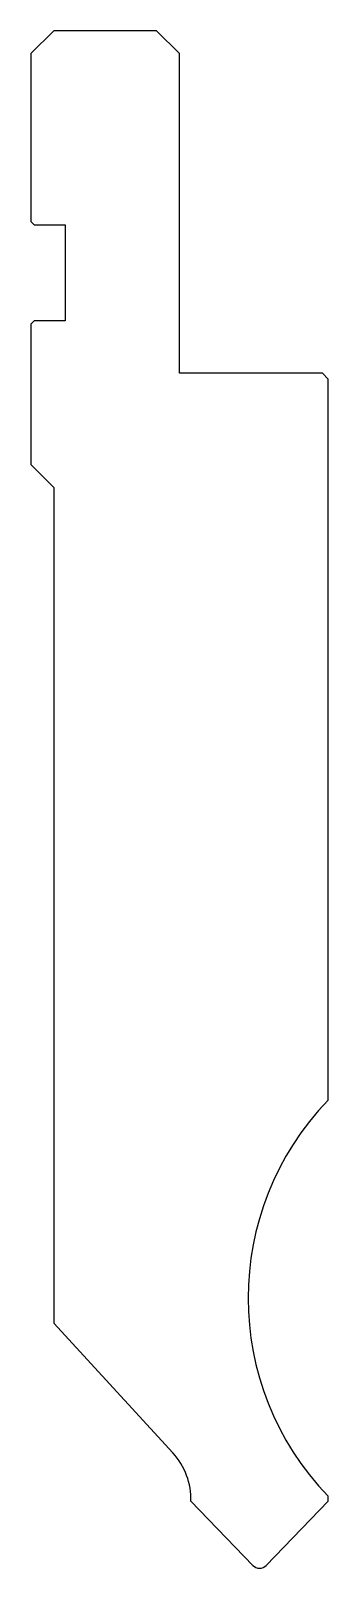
# Model space of a CAD drawing. Header units: metres. Extents: x 85 to 111, y 68 to 203.
import ezdxf

# ---------------------------------------------------------------- set-up
doc = ezdxf.new("R2010")
doc.units = ezdxf.units.M

msp = doc.modelspace()

# ---------------------------------------------------------------- linework, layer by layer
for p, q in [((86.556759, 203.118324), (84.556759, 201.118324)), ((95.556759, 203.118324), (86.556759, 203.118324)), ((97.556759, 201.118324), (95.556759, 203.118324)), ((84.556759, 201.118324), (84.556759, 186.418324)), ((97.556759, 173.118324), (97.556759, 201.118324)), ((84.556759, 186.418324), (84.856759, 186.118324)), ((84.856759, 186.118324), (87.556759, 186.118324)), ((87.556759, 186.118324), (87.556759, 177.718324)), ((84.856759, 177.718324), (84.556759, 177.418324)), ((84.556759, 177.418324), (84.556759, 165.118324)), ((87.556759, 177.718324), (84.856759, 177.718324)), ((110.056775, 173.118324), (97.556759, 173.118324)), ((110.556775, 172.618324), (110.056775, 173.118324)), ((110.556775, 109.467689), (110.556775, 172.618324)), ((84.556759, 165.118324), (86.556759, 163.118324)), ((86.556759, 163.118324), (86.556759, 89.939277)), ((86.556759, 89.939277), (96.981631, 78.562525)), ((98.555377, 74.331291), (103.981287, 68.712598)), ((105.13223, 68.712598), (110.556775, 74.329878)), ((110.556775, 74.329878), (110.556775, 74.768959))]:
    msp.add_line(p, q)
for centre, radius, start, end in [((128.556759, 92.118324), 24.999997, 136.054432, 223.945568), ((92.557859, 74.508884), 6.000147, 358.303905, 42.5), ((104.556759, 69.268324), 0.8, 224, 316)]:
    msp.add_arc(centre, radius, start, end)

doc.saveas('drawing.dxf')
